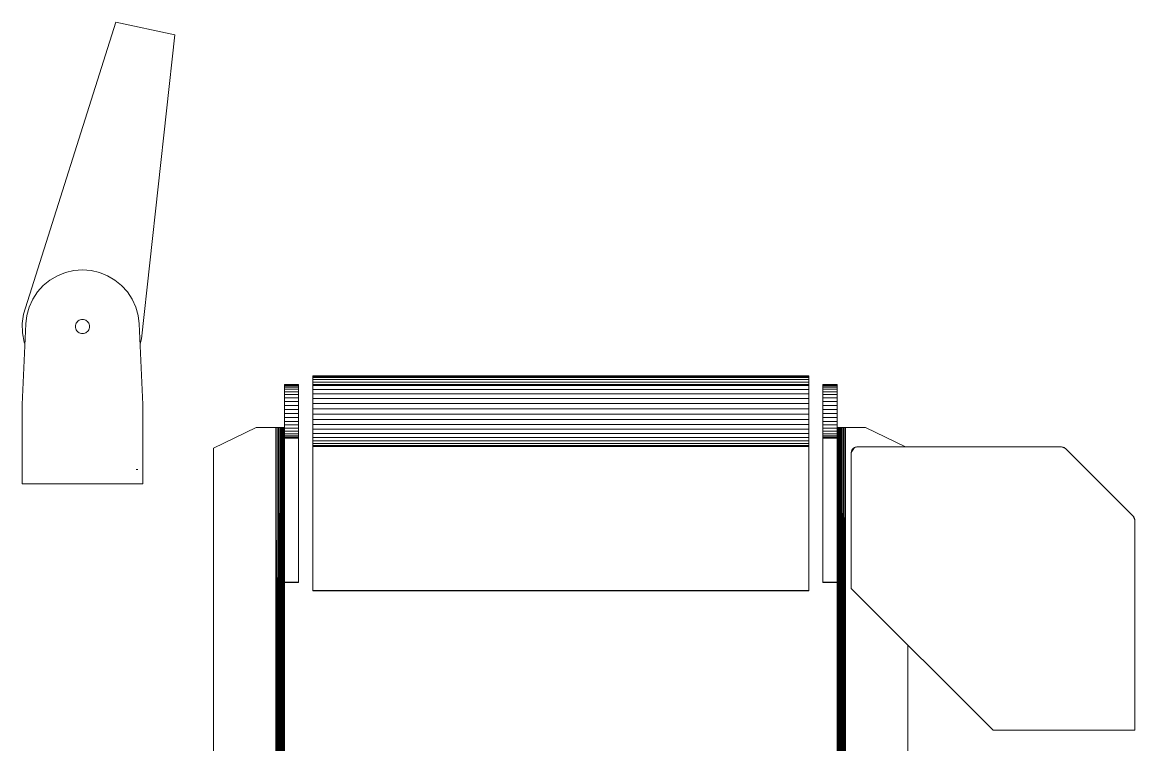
# Model space of a CAD drawing. Header units: centimetres. Extents: x -336 to 16318, y -437 to 1921.
# Drawn here: x 5453.3 to 5531.8, y 158.6 to 209.6 of the extents above; entities that cross this region are included whole.
import ezdxf

# ---------------------------------------------------------------- set-up
doc = ezdxf.new("R2010")
doc.units = ezdxf.units.CM
doc.layers.add('M-EQPM', color=7, linetype='Continuous', lineweight=9)

# ---------------------------------------------------------------- blocks, each defined once
blk = doc.blocks.new('EQ-05-028 - EQ-05-028_dwg_Agrupar_499-1577048-Section 6')
at = {"layer": 'M-EQPM', "color": 136, "true_color": 0x007f7f}
for p, q in [((5469.763, 181.035), (5466.763, 179.571)), ((5469.763, 181.035), (5466.763, 179.571)), ((5469.763, 181.035), (5471.163, 181.035)), ((5471.257, 181.035), (5471.163, 181.035)), ((5471.257, 181.035), (5471.163, 117.601)), ((5471.163, 181.035), (5471.163, 117.601)), ((5471.257, 181.035), (5471.222, 117.604)), ((5471.349, 181.035), (5471.257, 181.035)), ((5471.257, 181.035), (5471.279, 117.613)), ((5471.349, 181.035), (5471.279, 117.613)), ((5471.349, 181.035), (5471.331, 117.627)), ((5471.436, 181.035), (5471.349, 181.035)), ((5471.349, 181.035), (5471.375, 117.644)), ((5471.349, 181.035), (5471.412, 117.666)), ((5471.349, 181.035), (5471.44, 117.691)), ((5471.349, 181.035), (5471.457, 117.719)), ((5471.349, 181.035), (5471.459, 119.895)), ((5471.516, 181.035), (5471.436, 181.035)), ((5471.463, 119.895), (5471.436, 181.035)), ((5471.46, 181.035), (5471.449, 181.035)), ((5471.463, 181.035), (5471.46, 181.035)), ((5471.463, 181.035), (5471.463, 119.895)), ((5471.463, 119.895), (5471.516, 181.035)), ((5471.587, 181.035), (5471.516, 181.035)), ((5471.565, 119.895), (5471.516, 181.035)), ((5471.565, 119.895), (5471.649, 181.035)), ((5471.565, 119.895), (5471.587, 181.035)), ((5471.649, 181.035), (5471.587, 181.035)), ((5471.649, 181.035), (5471.698, 181.035)), ((5471.649, 119.895), (5471.649, 181.035)), ((5471.649, 119.895), (5471.698, 181.035)), ((5471.734, 181.035), (5471.698, 181.035)), ((5471.75, 119.895), (5471.698, 181.035)), ((5471.711, 119.895), (5471.698, 181.035)), ((5471.756, 181.035), (5471.734, 181.035)), ((5471.75, 119.895), (5471.734, 181.035)), ((5471.761, 150.391), (5471.734, 181.035)), ((5471.763, 150.391), (5471.756, 181.035)), ((5471.763, 150.391), (5471.756, 181.035)), ((5510.764, 150.391), (5510.771, 181.035)), ((5510.771, 181.035), (5510.764, 150.391)), ((5510.771, 181.035), (5510.793, 181.035)), ((5510.771, 181.035), (5510.776, 119.895)), ((5510.793, 181.035), (5510.776, 119.895)), ((5510.793, 181.035), (5510.829, 181.035)), ((5510.793, 181.035), (5510.815, 119.895)), ((5510.829, 181.035), (5510.815, 119.895)), ((5510.878, 181.035), (5510.815, 119.895)), ((5510.829, 181.035), (5510.878, 181.035)), ((5510.878, 181.035), (5510.939, 181.035)), ((5510.878, 181.035), (5510.878, 119.895)), ((5510.939, 181.035), (5510.878, 119.895)), ((5510.939, 181.035), (5511.011, 181.035)), ((5510.939, 181.035), (5510.962, 119.895)), ((5511.011, 181.035), (5510.962, 119.895)), ((5511.011, 181.035), (5511.091, 181.035)), ((5511.011, 181.035), (5511.063, 119.895)), ((5511.063, 181.035), (5511.067, 181.035)), ((5511.063, 181.035), (5511.063, 119.895)), ((5511.091, 181.035), (5511.063, 119.895)), ((5511.067, 181.035), (5511.078, 181.035)), ((5511.091, 181.035), (5511.069, 117.719)), ((5511.091, 181.035), (5511.086, 117.691)), ((5511.091, 181.035), (5511.178, 181.035)), ((5511.091, 181.035), (5511.115, 117.666)), ((5511.091, 181.035), (5511.151, 117.644)), ((5511.091, 181.035), (5511.195, 117.627)), ((5511.178, 181.035), (5511.269, 181.035)), ((5511.178, 181.035), (5511.195, 117.627)), ((5511.269, 181.035), (5511.195, 117.627)), ((5511.363, 181.035), (5511.247, 117.613)), ((5511.269, 181.035), (5511.247, 117.613)), ((5511.363, 181.035), (5511.269, 181.035)), ((5512.763, 181.035), (5511.363, 181.035)), ((5511.363, 181.035), (5511.363, 117.601)), ((5515.59, 179.655), (5512.763, 181.035)), ((5512.763, 181.035), (5515.59, 179.655)), ((5466.763, 179.571), (5466.763, 117.601)), ((5466.763, 117.601), (5466.763, 179.571)), ((5471.763, 148.098), (5471.763, 170.708)), ((5471.763, 170.404), (5471.763, 150.391)), ((5471.763, 170.404), (5471.763, 150.391)), ((5510.763, 148.098), (5510.763, 170.708)), ((5510.763, 150.391), (5510.763, 170.404)), ((5510.763, 150.391), (5510.763, 170.404)), ((5515.763, 165.655), (5515.763, 117.601)), ((5515.763, 117.601), (5515.763, 165.655)), ((5515.763, 165.655), (5515.763, 117.601))]:
    blk.add_line(p, q, dxfattribs=at)
at = {"layer": 'M-EQPM', "color": 136, "true_color": 0x007f7f, "flags": 128}
for points in [[(5466.763, 117.601), (5466.763, 179.571), (5469.763, 181.035), (5471.163, 181.035), (5471.257, 181.035), (5471.279, 117.613), (5471.331, 117.627), (5471.349, 181.035), (5471.279, 117.613), (5471.349, 181.035), (5471.436, 181.035), (5471.516, 181.035), (5471.565, 119.895), (5471.587, 181.035), (5471.565, 119.895), (5471.649, 181.035), (5471.565, 119.895)], [(5469.763, 181.035), (5471.163, 181.035), (5471.257, 181.035), (5471.349, 181.035), (5471.436, 181.035), (5471.516, 181.035), (5471.587, 181.035), (5471.649, 181.035), (5471.698, 181.035), (5471.734, 181.035), (5471.756, 181.035)], [(5471.457, 117.719), (5471.349, 181.035), (5471.457, 117.719), (5471.44, 117.691), (5471.349, 181.035), (5471.44, 117.691), (5471.412, 117.666), (5471.349, 181.035), (5471.412, 117.666), (5471.375, 117.644), (5471.349, 181.035), (5471.375, 117.644), (5471.331, 117.627), (5471.349, 181.035), (5471.257, 181.035), (5471.279, 117.613), (5471.222, 117.604), (5471.257, 181.035), (5471.222, 117.604), (5471.163, 117.601), (5471.257, 181.035), (5471.163, 117.601), (5471.163, 181.035), (5471.163, 117.601)], [(5471.649, 119.895), (5471.649, 181.035), (5471.587, 181.035), (5471.516, 181.035), (5471.565, 119.895)], [(5471.649, 119.895), (5471.649, 181.035), (5471.698, 181.035), (5471.649, 119.895), (5471.698, 181.035), (5471.711, 119.895)], [(5471.763, 150.391), (5471.756, 181.035), (5471.734, 181.035), (5471.698, 181.035), (5471.711, 119.895)], [(5471.75, 119.895), (5471.698, 181.035), (5471.75, 119.895), (5471.734, 181.035), (5471.761, 150.391)], [(5471.763, 147.952), (5471.75, 119.895), (5471.734, 181.035), (5471.761, 150.391)], [(5510.764, 150.391), (5510.771, 181.035), (5510.776, 119.895), (5510.763, 147.952), (5510.763, 119.895)], [(5512.763, 181.035), (5511.363, 181.035), (5511.269, 181.035), (5511.178, 181.035), (5511.091, 181.035), (5511.011, 181.035), (5510.939, 181.035), (5510.878, 181.035), (5510.829, 181.035), (5510.793, 181.035), (5510.771, 181.035)], [(5510.815, 119.895), (5510.878, 181.035), (5510.815, 119.895), (5510.829, 181.035), (5510.815, 119.895), (5510.793, 181.035), (5510.776, 119.895)], [(5510.815, 119.895), (5510.793, 181.035), (5510.829, 181.035), (5510.878, 181.035), (5510.878, 119.895)], [(5510.962, 119.895), (5510.939, 181.035), (5510.878, 119.895), (5510.939, 181.035), (5510.878, 181.035), (5510.878, 119.895)], [(5510.962, 119.895), (5511.011, 181.035), (5510.962, 119.895), (5510.939, 181.035), (5511.011, 181.035)], [(5511.011, 181.035), (5511.063, 119.895), (5511.091, 181.035), (5511.011, 181.035), (5511.063, 119.895)], [(5511.063, 119.895), (5511.091, 181.035), (5511.069, 117.719), (5511.086, 117.691), (5511.091, 181.035), (5511.086, 117.691), (5511.115, 117.666), (5511.091, 181.035), (5511.115, 117.666), (5511.151, 117.644), (5511.091, 181.035), (5511.151, 117.644), (5511.195, 117.627), (5511.091, 181.035), (5511.195, 117.627), (5511.178, 181.035), (5511.195, 117.627), (5511.269, 181.035), (5511.195, 117.627), (5511.247, 117.613), (5511.269, 181.035), (5511.363, 181.035)], [(5511.363, 181.035), (5511.247, 117.613), (5511.363, 181.035), (5511.363, 117.601), (5511.247, 117.613), (5511.269, 181.035), (5511.178, 181.035), (5511.091, 181.035), (5511.069, 117.719)], [(5515.59, 179.655), (5512.763, 181.035), (5511.363, 181.035), (5511.363, 117.601)]]:
    blk.add_lwpolyline(points, dxfattribs=at)
for points in [[(5471.459, 119.895), (5471.349, 181.035)], [(5471.463, 119.895), (5471.516, 181.035), (5471.463, 119.895), (5471.436, 181.035)], [(5510.771, 181.035), (5510.793, 181.035), (5510.776, 119.895)]]:
    blk.add_lwpolyline(points, close=True, dxfattribs=at)
blk = doc.blocks.new('EQ-05-028 - EQ-05-028_dwg_Agrupar_717-1577049-Section 6')
at = {"layer": 'M-EQPM', "color": 136, "true_color": 0x007f7f}
for p, q in [((5509.763, 184.044), (5509.763, 184.065)), ((5509.763, 184.065), (5510.763, 184.065)), ((5509.763, 184.065), (5510.763, 184.065)), ((5509.763, 183.98), (5509.763, 184.044)), ((5509.763, 184.044), (5510.763, 184.044)), ((5509.763, 183.876), (5509.763, 183.98)), ((5509.763, 183.98), (5510.763, 183.98)), ((5509.763, 183.734), (5509.763, 183.876)), ((5509.763, 183.876), (5510.763, 183.876)), ((5509.763, 183.556), (5509.763, 183.734)), ((5509.763, 183.734), (5510.763, 183.734)), ((5509.763, 183.556), (5509.763, 183.734)), ((5509.763, 183.734), (5510.763, 183.734)), ((5510.763, 184.065), (5510.763, 184.044)), ((5510.763, 183.98), (5510.763, 184.044)), ((5510.763, 183.876), (5510.763, 183.98)), ((5510.763, 183.734), (5510.763, 183.876)), ((5510.763, 183.556), (5510.763, 183.734)), ((5510.763, 183.556), (5510.763, 183.734)), ((5509.763, 183.347), (5509.763, 183.556)), ((5509.763, 183.556), (5510.763, 183.556)), ((5509.763, 183.347), (5509.763, 183.556)), ((5509.763, 183.556), (5509.763, 183.347)), ((5509.763, 183.112), (5509.763, 183.347)), ((5509.763, 183.347), (5510.763, 183.347)), ((5509.763, 183.347), (5510.763, 183.347)), ((5509.763, 182.855), (5509.763, 183.112)), ((5509.763, 183.112), (5510.763, 183.112)), ((5510.763, 183.347), (5510.763, 183.556)), ((5510.763, 183.347), (5510.763, 183.556)), ((5510.763, 183.347), (5510.763, 183.556)), ((5510.763, 183.112), (5510.763, 183.347)), ((5510.763, 182.855), (5510.763, 183.112)), ((5509.763, 182.583), (5509.763, 182.855)), ((5509.763, 182.855), (5510.763, 182.855)), ((5509.763, 182.583), (5509.763, 182.855)), ((5509.763, 182.302), (5509.763, 182.583)), ((5509.763, 182.583), (5510.763, 182.583)), ((5509.763, 182.302), (5509.763, 182.583)), ((5509.763, 182.583), (5510.763, 182.583)), ((5509.763, 182.017), (5509.763, 182.302)), ((5509.763, 182.302), (5510.763, 182.302)), ((5509.763, 182.017), (5509.763, 182.302)), ((5510.763, 182.583), (5510.763, 182.855)), ((5510.763, 182.583), (5510.763, 182.855)), ((5510.763, 182.302), (5510.763, 182.583)), ((5510.763, 182.302), (5510.763, 182.583)), ((5510.763, 182.017), (5510.763, 182.302)), ((5510.763, 182.017), (5510.763, 182.302)), ((5509.763, 181.735), (5509.763, 182.017)), ((5509.763, 182.017), (5510.763, 182.017)), ((5509.763, 181.735), (5509.763, 182.017)), ((5509.763, 182.017), (5510.763, 182.017)), ((5509.763, 181.735), (5509.763, 182.017)), ((5509.763, 181.463), (5509.763, 181.735)), ((5509.763, 181.735), (5510.763, 181.735)), ((5509.763, 181.463), (5509.763, 181.735)), ((5510.763, 181.735), (5509.763, 181.735)), ((5509.763, 181.207), (5509.763, 181.463)), ((5509.763, 181.463), (5510.763, 181.463)), ((5510.763, 181.463), (5509.763, 181.463)), ((5510.763, 181.735), (5510.763, 182.017)), ((5510.763, 182.017), (5510.763, 181.735)), ((5510.763, 181.735), (5510.763, 182.017)), ((5510.763, 181.463), (5510.763, 181.735)), ((5510.763, 181.463), (5510.763, 181.735)), ((5510.763, 181.207), (5510.763, 181.463)), ((5509.763, 180.971), (5509.763, 181.207)), ((5509.763, 181.207), (5510.763, 181.207)), ((5509.763, 181.207), (5509.763, 180.971)), ((5509.763, 180.763), (5509.763, 180.971)), ((5509.763, 180.971), (5510.763, 180.971)), ((5509.763, 180.763), (5509.763, 180.971)), ((5509.763, 180.585), (5509.763, 180.763)), ((5509.763, 180.763), (5510.763, 180.763)), ((5509.763, 180.585), (5509.763, 180.763)), ((5509.763, 180.763), (5510.763, 180.763)), ((5509.763, 180.443), (5509.763, 180.585)), ((5509.763, 180.585), (5510.763, 180.585)), ((5509.763, 180.443), (5509.763, 180.585)), ((5509.763, 180.443), (5509.763, 180.585)), ((5510.763, 180.971), (5510.763, 181.207)), ((5510.763, 180.763), (5510.763, 180.971)), ((5510.763, 180.763), (5510.763, 180.971)), ((5510.763, 180.763), (5510.763, 180.971)), ((5510.763, 180.585), (5510.763, 180.763)), ((5510.763, 180.585), (5510.763, 180.763)), ((5510.763, 180.443), (5510.763, 180.585)), ((5510.763, 180.585), (5510.763, 180.443)), ((5510.763, 180.443), (5510.763, 180.585)), ((5509.763, 180.443), (5509.763, 180.339)), ((5509.763, 180.443), (5510.763, 180.443)), ((5510.763, 180.443), (5509.763, 180.443)), ((5509.763, 180.276), (5509.763, 180.339)), ((5509.763, 180.339), (5510.763, 180.339)), ((5509.763, 170.116), (5509.763, 180.276)), ((5509.763, 180.276), (5510.763, 180.276)), ((5510.763, 180.443), (5510.763, 180.339)), ((5510.763, 180.276), (5510.763, 180.339)), ((5510.763, 170.245), (5510.763, 180.276)), ((5510.763, 180.276), (5510.763, 170.405)), ((5510.763, 170.405), (5510.763, 180.276)), ((5509.763, 170.131), (5509.763, 170.096)), ((5509.763, 170.116), (5509.763, 170.096)), ((5509.763, 170.116), (5510.763, 170.116)), ((5509.763, 170.096), (5510.763, 170.096)), ((5510.763, 170.096), (5510.763, 170.116))]:
    blk.add_line(p, q, dxfattribs=at)
at = {"layer": 'M-EQPM', "color": 136, "true_color": 0x007f7f, "flags": 128}
for points in [[(5509.763, 183.734), (5509.763, 183.876), (5509.763, 183.98), (5509.763, 184.044), (5509.763, 184.065)], [(5510.763, 183.734), (5510.763, 183.876), (5510.763, 183.98), (5510.763, 184.044), (5510.763, 184.065), (5509.763, 184.065), (5509.763, 184.044), (5510.763, 184.044), (5510.763, 184.065)], [(5509.763, 183.876), (5509.763, 183.98), (5510.763, 183.98), (5510.763, 183.876), (5509.763, 183.876), (5509.763, 183.734)], [(5510.763, 183.734), (5510.763, 183.876), (5509.763, 183.876)], [(5509.763, 183.734), (5510.763, 183.734), (5510.763, 183.556), (5509.763, 183.556)], [(5510.763, 183.556), (5509.763, 183.556), (5509.763, 183.734)], [(5509.763, 182.855), (5509.763, 183.112), (5509.763, 183.347)], [(5509.763, 182.855), (5509.763, 183.112), (5510.763, 183.112), (5510.763, 182.855)], [(5510.763, 182.855), (5510.763, 183.112), (5510.763, 183.347)], [(5510.763, 182.855), (5509.763, 182.855), (5509.763, 182.583), (5510.763, 182.583), (5510.763, 182.855), (5509.763, 182.855)], [(5510.763, 182.583), (5510.763, 182.302), (5509.763, 182.302)], [(5510.763, 182.302), (5509.763, 182.302), (5509.763, 182.583)], [(5509.763, 182.302), (5509.763, 182.017), (5510.763, 182.017), (5510.763, 182.302)], [(5509.763, 180.971), (5509.763, 181.207), (5509.763, 181.463)], [(5509.763, 181.463), (5509.763, 181.207), (5510.763, 181.207), (5510.763, 181.463)], [(5510.763, 180.971), (5510.763, 181.207), (5510.763, 181.463)], [(5510.763, 180.971), (5510.763, 181.207), (5509.763, 181.207)], [(5509.763, 180.971), (5510.763, 180.971), (5509.763, 180.971), (5509.763, 180.763)], [(5509.763, 180.585), (5509.763, 180.763), (5510.763, 180.763), (5510.763, 180.585), (5509.763, 180.585), (5510.763, 180.585)], [(5509.763, 180.276), (5509.763, 180.339), (5510.763, 180.339), (5510.763, 180.276), (5509.763, 180.276), (5510.763, 180.276)], [(5509.763, 170.096), (5509.763, 170.116), (5509.763, 180.276)], [(5510.763, 170.116), (5509.763, 170.116), (5509.763, 180.276)], [(5510.763, 170.116), (5509.763, 170.116), (5509.763, 170.096)]]:
    blk.add_lwpolyline(points, dxfattribs=at)
for points in [[(5509.763, 184.044), (5510.763, 184.044), (5510.763, 183.98), (5509.763, 183.98)], [(5509.763, 183.347), (5510.763, 183.347), (5510.763, 183.112), (5509.763, 183.112)], [(5509.763, 181.463), (5509.763, 181.735), (5510.763, 181.735), (5510.763, 181.463)], [(5509.763, 180.443), (5510.763, 180.443), (5510.763, 180.339), (5509.763, 180.339)], [(5509.763, 170.096), (5510.763, 170.096)]]:
    blk.add_lwpolyline(points, close=True, dxfattribs=at)
blk = doc.blocks.new('EQ-05-028 - EQ-05-028_dwg_Agrupar_740-1577051-Section 6')
at = {"layer": 'M-EQPM', "color": 136, "true_color": 0x007f7f}
for p, q in [((5453.355, 189.033), (5459.873, 209.63)), ((5459.873, 209.63), (5453.355, 189.033)), ((5464.032, 208.753), (5459.873, 209.63)), ((5459.873, 209.63), (5464.032, 208.753)), ((5461.672, 187.277), (5464.032, 208.753)), ((5453.269, 188.371), (5453.355, 189.033)), ((5453.269, 188.371), (5453.355, 189.033)), ((5453.287, 187.705), (5453.269, 188.371)), ((5453.269, 188.371), (5453.287, 187.705)), ((5453.41, 187.049), (5453.287, 187.705)), ((5453.41, 187.049), (5453.287, 187.705)), ((5453.454, 186.924), (5453.41, 187.049)), ((5453.41, 187.049), (5453.454, 186.924)), ((5461.572, 186.938), (5461.672, 187.277)), ((5461.572, 186.938), (5461.672, 187.277))]:
    blk.add_line(p, q, dxfattribs=at)
at = {"layer": 'M-EQPM', "color": 136, "true_color": 0x007f7f, "flags": 128}
for points in [[(5453.454, 186.924), (5453.41, 187.049), (5453.287, 187.705), (5453.269, 188.371), (5453.355, 189.033), (5459.873, 209.63), (5464.032, 208.753), (5461.672, 187.277)], [(5464.032, 208.753), (5461.672, 187.277), (5461.572, 186.938)]]:
    blk.add_lwpolyline(points, dxfattribs=at)
blk = doc.blocks.new('EQ-05-028 - EQ-05-028_dwg_Agrupar_719-1577055-Section 6')
at = {"layer": 'M-EQPM', "color": 136, "true_color": 0x007f7f}
for p, q in [((5511.763, 179.255), (5511.982, 179.611)), ((5511.768, 179.318), (5511.763, 179.255)), ((5511.768, 179.318), (5511.763, 179.255)), ((5511.763, 179.255), (5511.763, 169.655)), ((5511.763, 179.255), (5511.763, 169.655)), ((5511.783, 179.379), (5511.768, 179.318)), ((5511.783, 179.379), (5511.807, 179.437)), ((5511.807, 179.437), (5511.84, 179.49)), ((5511.84, 179.49), (5511.807, 179.437)), ((5511.88, 179.538), (5511.84, 179.49)), ((5511.84, 179.49), (5511.88, 179.538)), ((5511.88, 179.538), (5511.928, 179.579)), ((5511.928, 179.579), (5511.88, 179.538)), ((5511.928, 179.579), (5511.982, 179.611)), ((5511.982, 179.611), (5512.04, 179.635)), ((5512.04, 179.635), (5512.101, 179.65)), ((5512.04, 179.635), (5512.101, 179.65)), ((5512.163, 179.655), (5512.101, 179.65)), ((5526.598, 179.655), (5512.163, 179.655)), ((5526.598, 179.655), (5512.163, 179.655)), ((5526.88, 179.538), (5526.598, 179.655)), ((5526.66, 179.65), (5526.598, 179.655)), ((5526.598, 179.655), (5526.66, 179.65)), ((5526.66, 179.65), (5526.721, 179.635)), ((5526.721, 179.635), (5526.779, 179.611)), ((5526.779, 179.611), (5526.833, 179.579)), ((5526.833, 179.579), (5526.779, 179.611)), ((5526.88, 179.538), (5526.833, 179.579)), ((5531.646, 174.772), (5526.88, 179.538)), ((5531.763, 174.489), (5531.646, 174.772)), ((5531.646, 174.772), (5531.687, 174.724)), ((5531.687, 174.724), (5531.646, 174.772)), ((5531.72, 174.671), (5531.687, 174.724)), ((5531.72, 174.671), (5531.687, 174.724)), ((5531.744, 174.613), (5531.72, 174.671)), ((5531.72, 174.671), (5531.744, 174.613)), ((5531.744, 174.613), (5531.758, 174.552)), ((5531.744, 174.613), (5531.758, 174.552)), ((5531.758, 174.552), (5531.763, 174.489)), ((5531.763, 159.655), (5531.763, 174.489)), ((5521.763, 159.655), (5511.763, 169.655)), ((5511.763, 169.655), (5521.763, 159.655)), ((5531.763, 159.655), (5521.763, 159.655)), ((5521.763, 159.655), (5531.763, 159.655))]:
    blk.add_line(p, q, dxfattribs=at)
at = {"layer": 'M-EQPM', "color": 136, "true_color": 0x007f7f, "flags": 128}
for points in [[(5531.763, 174.489), (5531.763, 159.655), (5521.763, 159.655), (5511.763, 169.655), (5511.763, 179.255)], [(5511.768, 179.318), (5511.783, 179.379), (5511.807, 179.437)], [(5512.04, 179.635), (5511.982, 179.611), (5511.928, 179.579)], [(5512.163, 179.655), (5512.101, 179.65), (5512.04, 179.635), (5511.982, 179.611)], [(5526.598, 179.655), (5512.163, 179.655), (5512.101, 179.65)], [(5526.66, 179.65), (5526.721, 179.635), (5526.779, 179.611)], [(5526.88, 179.538), (5531.646, 174.772), (5526.88, 179.538), (5526.833, 179.579)], [(5531.758, 174.552), (5531.763, 174.489), (5531.763, 159.655)]]:
    blk.add_lwpolyline(points, dxfattribs=at)
blk = doc.blocks.new('EQ-05-028 - EQ-05-028_dwg_Agrupar_716-1577061-Section 6')
at = {"layer": 'M-EQPM', "color": 136, "true_color": 0x007f7f}
for p, q in [((5473.763, 184.637), (5473.763, 184.665)), ((5473.763, 184.665), (5508.763, 184.665)), ((5473.763, 184.554), (5473.763, 184.637)), ((5473.763, 184.637), (5508.763, 184.637)), ((5473.763, 184.417), (5473.763, 184.554)), ((5473.763, 184.554), (5508.763, 184.554)), ((5473.763, 184.417), (5473.763, 184.554)), ((5508.763, 184.554), (5473.763, 184.554)), ((5473.763, 184.554), (5473.763, 184.417)), ((5508.763, 184.665), (5508.763, 184.637)), ((5508.763, 184.554), (5508.763, 184.637)), ((5508.763, 184.417), (5508.763, 184.554)), ((5508.763, 184.417), (5508.763, 184.554)), ((5508.763, 184.417), (5508.763, 184.554)), ((5473.763, 184.23), (5473.763, 184.417)), ((5473.763, 184.417), (5508.763, 184.417)), ((5473.763, 183.996), (5473.763, 184.23)), ((5473.763, 184.23), (5508.763, 184.23)), ((5508.763, 184.065), (5473.763, 184.065)), ((5473.763, 184.065), (5473.763, 184.044)), ((5473.763, 183.721), (5473.763, 183.996)), ((5473.763, 183.996), (5508.763, 183.996)), ((5473.763, 183.721), (5473.763, 183.996)), ((5473.763, 183.996), (5473.763, 183.721)), ((5473.763, 183.412), (5473.763, 183.721)), ((5473.763, 183.721), (5508.763, 183.721)), ((5473.763, 183.412), (5473.763, 183.721)), ((5473.763, 183.721), (5508.763, 183.721)), ((5508.763, 184.417), (5508.763, 184.23)), ((5508.763, 183.996), (5508.763, 184.23)), ((5508.763, 184.065), (5508.763, 184.044)), ((5508.763, 183.721), (5508.763, 183.996)), ((5508.763, 183.721), (5508.763, 183.996)), ((5508.763, 183.721), (5508.763, 183.996)), ((5508.763, 183.412), (5508.763, 183.721)), ((5508.763, 183.412), (5508.763, 183.721)), ((5473.763, 183.074), (5473.763, 183.412)), ((5473.763, 183.412), (5508.763, 183.412)), ((5473.763, 183.074), (5473.763, 183.412)), ((5508.763, 183.412), (5473.763, 183.412)), ((5473.763, 183.412), (5473.763, 183.074)), ((5473.763, 182.717), (5473.763, 183.074)), ((5473.763, 183.074), (5508.763, 183.074)), ((5473.763, 182.717), (5473.763, 183.074)), ((5473.763, 183.074), (5473.763, 182.717)), ((5508.763, 183.074), (5508.763, 183.412)), ((5508.763, 183.074), (5508.763, 183.412)), ((5508.763, 183.074), (5508.763, 183.412)), ((5508.763, 182.717), (5508.763, 183.074)), ((5508.763, 182.717), (5508.763, 183.074)), ((5508.763, 182.717), (5508.763, 183.074)), ((5473.763, 182.346), (5473.763, 182.717)), ((5473.763, 182.717), (5508.763, 182.717)), ((5473.763, 182.346), (5473.763, 182.717)), ((5473.763, 182.717), (5508.763, 182.717)), ((5473.763, 181.972), (5473.763, 182.346)), ((5473.763, 182.346), (5508.763, 182.346)), ((5473.763, 181.972), (5473.763, 182.346)), ((5508.763, 182.346), (5508.763, 182.717)), ((5508.763, 182.346), (5508.763, 182.717)), ((5508.763, 181.972), (5508.763, 182.346)), ((5508.763, 181.972), (5508.763, 182.346)), ((5473.763, 181.601), (5473.763, 181.972)), ((5473.763, 181.972), (5508.763, 181.972)), ((5473.763, 181.972), (5508.763, 181.972)), ((5473.763, 181.244), (5473.763, 181.601)), ((5473.763, 181.601), (5508.763, 181.601)), ((5508.763, 181.601), (5508.763, 181.972)), ((5508.763, 181.244), (5508.763, 181.601)), ((5473.763, 180.906), (5473.763, 181.244)), ((5473.763, 181.244), (5508.763, 181.244)), ((5473.763, 180.906), (5473.763, 181.244)), ((5473.763, 180.597), (5473.763, 180.906)), ((5473.763, 180.906), (5508.763, 180.906)), ((5473.763, 180.597), (5473.763, 180.906)), ((5473.763, 180.906), (5508.763, 180.906)), ((5473.763, 180.323), (5473.763, 180.597)), ((5473.763, 180.597), (5508.763, 180.597)), ((5473.763, 180.323), (5473.763, 180.597)), ((5508.763, 180.906), (5508.763, 181.244)), ((5508.763, 180.906), (5508.763, 181.244)), ((5508.763, 180.597), (5508.763, 180.906)), ((5508.763, 180.597), (5508.763, 180.906)), ((5508.763, 180.323), (5508.763, 180.597)), ((5508.763, 180.323), (5508.763, 180.597)), ((5473.763, 180.089), (5473.763, 180.323)), ((5473.763, 180.323), (5508.763, 180.323)), ((5473.763, 180.089), (5473.763, 180.323)), ((5473.763, 180.323), (5508.763, 180.323)), ((5473.763, 179.902), (5473.763, 180.089)), ((5473.763, 180.089), (5508.763, 180.089)), ((5473.763, 179.902), (5473.763, 180.089)), ((5508.763, 180.089), (5473.763, 180.089)), ((5473.763, 180.089), (5473.763, 179.902)), ((5473.763, 179.766), (5473.763, 179.902)), ((5473.763, 179.902), (5508.763, 179.902)), ((5473.763, 179.683), (5473.763, 179.766)), ((5473.763, 179.766), (5508.763, 179.766)), ((5508.763, 180.089), (5508.763, 180.323)), ((5508.763, 180.089), (5508.763, 180.323)), ((5508.763, 179.902), (5508.763, 180.089)), ((5508.763, 179.902), (5508.763, 180.089)), ((5508.763, 179.902), (5508.763, 180.089)), ((5508.763, 179.902), (5508.763, 179.766)), ((5508.763, 179.683), (5508.763, 179.766)), ((5473.763, 169.523), (5473.763, 179.683)), ((5473.763, 179.683), (5508.763, 179.683)), ((5508.763, 169.523), (5508.763, 179.683)), ((5473.763, 169.543), (5473.763, 169.496)), ((5473.763, 169.523), (5473.763, 169.496)), ((5473.763, 169.523), (5508.763, 169.523)), ((5473.763, 169.496), (5508.763, 169.496)), ((5508.763, 169.496), (5508.763, 169.543)), ((5508.763, 169.496), (5508.763, 169.523))]:
    blk.add_line(p, q, dxfattribs=at)
at = {"layer": 'M-EQPM', "color": 136, "true_color": 0x007f7f, "flags": 128}
for points in [[(5473.763, 184.554), (5473.763, 184.637), (5473.763, 184.665)], [(5508.763, 184.665), (5473.763, 184.665), (5473.763, 184.637), (5508.763, 184.637), (5508.763, 184.665), (5473.763, 184.665)], [(5508.763, 184.554), (5508.763, 184.637), (5508.763, 184.665)], [(5473.763, 183.996), (5473.763, 184.23), (5473.763, 184.417)], [(5473.763, 184.417), (5508.763, 184.417), (5473.763, 184.417), (5473.763, 184.23), (5508.763, 184.23), (5508.763, 184.417)], [(5473.763, 184.23), (5473.763, 183.996), (5508.763, 183.996), (5473.763, 183.996)], [(5508.763, 183.996), (5508.763, 184.23), (5473.763, 184.23)], [(5508.763, 183.996), (5508.763, 184.23), (5508.763, 184.417)], [(5473.763, 182.717), (5508.763, 182.717), (5508.763, 182.346), (5473.763, 182.346)], [(5508.763, 182.346), (5473.763, 182.346), (5473.763, 182.717)], [(5473.763, 182.346), (5473.763, 181.972), (5508.763, 181.972), (5508.763, 182.346)], [(5473.763, 181.244), (5473.763, 181.601), (5473.763, 181.972)], [(5508.763, 181.972), (5508.763, 181.601), (5473.763, 181.601), (5473.763, 181.972)], [(5508.763, 181.244), (5508.763, 181.601), (5473.763, 181.601), (5473.763, 181.244)], [(5508.763, 181.244), (5508.763, 181.601), (5508.763, 181.972)], [(5473.763, 181.244), (5508.763, 181.244), (5473.763, 181.244), (5473.763, 180.906), (5508.763, 180.906), (5508.763, 181.244)], [(5508.763, 180.906), (5508.763, 180.597), (5473.763, 180.597)], [(5508.763, 180.597), (5473.763, 180.597), (5473.763, 180.906)], [(5473.763, 180.597), (5473.763, 180.323), (5508.763, 180.323), (5508.763, 180.597)], [(5508.763, 180.323), (5508.763, 180.089), (5473.763, 180.089), (5473.763, 180.323)], [(5473.763, 179.683), (5473.763, 179.766), (5473.763, 179.902)], [(5473.763, 179.902), (5473.763, 179.766), (5508.763, 179.766), (5508.763, 179.902)], [(5473.763, 179.766), (5508.763, 179.766), (5508.763, 179.683), (5473.763, 179.683)], [(5508.763, 179.683), (5473.763, 179.683), (5473.763, 179.766)], [(5508.763, 179.683), (5508.763, 179.766), (5508.763, 179.902)], [(5473.763, 169.496), (5473.763, 169.523), (5508.763, 169.523), (5508.763, 179.683)], [(5508.763, 169.496), (5508.763, 169.523), (5508.763, 179.683)], [(5508.763, 169.496), (5508.763, 169.523), (5473.763, 169.523), (5473.763, 169.496)]]:
    blk.add_lwpolyline(points, dxfattribs=at)
for points in [[(5473.763, 184.637), (5508.763, 184.637), (5508.763, 184.554), (5473.763, 184.554)], [(5473.763, 183.721), (5508.763, 183.721), (5508.763, 183.412), (5473.763, 183.412)], [(5473.763, 183.074), (5508.763, 183.074)], [(5473.763, 179.902), (5508.763, 179.902)], [(5473.763, 179.683), (5473.763, 169.523)], [(5473.763, 169.496), (5508.763, 169.496)]]:
    blk.add_lwpolyline(points, close=True, dxfattribs=at)
blk = doc.blocks.new('EQ-05-028 - EQ-05-028_dwg_Agrupar_739-1577063-Section 6')
at = {"layer": 'M-EQPM', "color": 136, "true_color": 0x007f7f}
for p, q in [((5455.745, 191.743), (5455.22, 191.433)), ((5456.311, 191.97), (5455.745, 191.743)), ((5456.311, 191.97), (5456.905, 192.109)), ((5456.311, 191.97), (5456.905, 192.109)), ((5457.513, 192.155), (5456.905, 192.109)), ((5457.513, 192.155), (5458.121, 192.109)), ((5457.513, 192.155), (5458.121, 192.109)), ((5458.121, 192.109), (5457.513, 192.155)), ((5458.715, 191.97), (5458.121, 192.109)), ((5458.121, 192.109), (5458.715, 191.97)), ((5459.281, 191.743), (5458.715, 191.97)), ((5459.281, 191.743), (5459.806, 191.433)), ((5459.806, 191.433), (5459.281, 191.743)), ((5454.749, 191.046), (5454.341, 190.592)), ((5454.749, 191.046), (5455.22, 191.433)), ((5454.749, 191.046), (5455.22, 191.433)), ((5460.278, 191.046), (5459.806, 191.433)), ((5460.685, 190.592), (5460.278, 191.046)), ((5460.685, 190.592), (5460.278, 191.046)), ((5454.008, 190.082), (5453.756, 189.526)), ((5454.341, 190.592), (5454.008, 190.082)), ((5454.341, 190.592), (5454.008, 190.082)), ((5461.019, 190.082), (5460.685, 190.592)), ((5461.271, 189.526), (5461.019, 190.082)), ((5461.019, 190.082), (5461.271, 189.526)), ((5453.756, 189.526), (5453.591, 188.939)), ((5461.436, 188.939), (5461.271, 189.526)), ((5461.271, 189.526), (5461.436, 188.939)), ((5453.517, 188.334), (5453.591, 188.939)), ((5453.591, 188.939), (5453.517, 188.334)), ((5457.068, 188.382), (5457.109, 188.449)), ((5457.109, 188.449), (5457.16, 188.509)), ((5457.16, 188.509), (5457.219, 188.56)), ((5457.16, 188.509), (5457.219, 188.56)), ((5457.219, 188.56), (5457.286, 188.601)), ((5457.286, 188.601), (5457.359, 188.631)), ((5457.359, 188.631), (5457.286, 188.601)), ((5457.359, 188.631), (5457.435, 188.649)), ((5457.435, 188.649), (5457.513, 188.655)), ((5457.513, 188.655), (5457.591, 188.649)), ((5457.513, 188.655), (5457.591, 188.649)), ((5457.591, 188.649), (5457.668, 188.631)), ((5457.668, 188.631), (5457.74, 188.601)), ((5457.74, 188.601), (5457.668, 188.631)), ((5457.74, 188.601), (5457.807, 188.56)), ((5457.807, 188.56), (5457.867, 188.509)), ((5457.867, 188.509), (5457.918, 188.449)), ((5457.867, 188.509), (5457.918, 188.449)), ((5457.918, 188.449), (5457.959, 188.382)), ((5461.436, 188.939), (5461.509, 188.334)), ((5461.436, 188.939), (5461.509, 188.334)), ((5453.517, 188.334), (5453.263, 182.655)), ((5453.517, 188.334), (5453.263, 182.655)), ((5457.019, 188.233), (5457.013, 188.155)), ((5457.019, 188.233), (5457.013, 188.155)), ((5457.013, 188.155), (5457.019, 188.233)), ((5457.013, 188.155), (5457.019, 188.077)), ((5457.019, 188.077), (5457.013, 188.155)), ((5457.019, 188.077), (5457.013, 188.155)), ((5457.019, 188.233), (5457.038, 188.31)), ((5457.019, 188.233), (5457.038, 188.31)), ((5457.038, 188.31), (5457.019, 188.233)), ((5457.038, 188), (5457.019, 188.077)), ((5457.038, 188), (5457.019, 188.077)), ((5457.038, 188), (5457.019, 188.077)), ((5457.038, 188.31), (5457.068, 188.382)), ((5457.068, 188.382), (5457.038, 188.31)), ((5457.068, 187.928), (5457.038, 188)), ((5457.068, 187.928), (5457.038, 188)), ((5457.038, 188), (5457.068, 187.928)), ((5457.109, 187.861), (5457.068, 187.928)), ((5457.16, 187.801), (5457.109, 187.861)), ((5457.219, 187.75), (5457.16, 187.801)), ((5457.16, 187.801), (5457.219, 187.75)), ((5457.286, 187.709), (5457.219, 187.75)), ((5457.359, 187.679), (5457.286, 187.709)), ((5457.286, 187.709), (5457.359, 187.679)), ((5457.435, 187.661), (5457.359, 187.679)), ((5457.513, 187.655), (5457.435, 187.661)), ((5457.591, 187.661), (5457.513, 187.655)), ((5457.513, 187.655), (5457.591, 187.661)), ((5457.668, 187.679), (5457.591, 187.661)), ((5457.74, 187.709), (5457.668, 187.679)), ((5457.74, 187.709), (5457.668, 187.679)), ((5457.807, 187.75), (5457.74, 187.709)), ((5457.867, 187.801), (5457.807, 187.75)), ((5457.918, 187.861), (5457.867, 187.801)), ((5457.867, 187.801), (5457.918, 187.861)), ((5457.959, 187.928), (5457.918, 187.861)), ((5457.959, 188.382), (5457.989, 188.31)), ((5457.989, 188.31), (5457.959, 188.382)), ((5457.989, 188), (5457.959, 187.928)), ((5457.989, 188), (5457.959, 187.928)), ((5457.989, 188.31), (5458.007, 188.233)), ((5458.007, 188.077), (5457.989, 188)), ((5457.989, 188), (5458.007, 188.077)), ((5458.007, 188.233), (5458.013, 188.155)), ((5458.013, 188.155), (5458.007, 188.233)), ((5458.013, 188.155), (5458.007, 188.233)), ((5458.007, 188.233), (5458.013, 188.155)), ((5458.013, 188.155), (5458.007, 188.233)), ((5458.013, 188.155), (5458.007, 188.077)), ((5458.007, 188.077), (5458.013, 188.155)), ((5461.509, 188.334), (5461.763, 182.655)), ((5461.763, 182.655), (5461.509, 188.334)), ((5453.263, 182.655), (5453.263, 177.055)), ((5453.263, 177.055), (5453.263, 182.655)), ((5461.763, 182.655), (5461.763, 177.055)), ((5461.308, 178.055), (5461.425, 178.055)), ((5461.425, 178.055), (5461.308, 178.055)), ((5461.308, 178.055), (5461.425, 178.055)), ((5453.263, 177.055), (5461.763, 177.055))]:
    blk.add_line(p, q, dxfattribs=at)
at = {"layer": 'M-EQPM', "color": 136, "true_color": 0x007f7f, "flags": 128}
for points in [[(5455.745, 191.743), (5455.22, 191.433), (5454.749, 191.046), (5454.341, 190.592)], [(5455.745, 191.743), (5456.311, 191.97), (5455.745, 191.743), (5455.22, 191.433)], [(5456.905, 192.109), (5457.513, 192.155), (5456.905, 192.109), (5456.311, 191.97)], [(5458.121, 192.109), (5458.715, 191.97), (5459.281, 191.743)], [(5458.715, 191.97), (5459.281, 191.743), (5459.806, 191.433), (5460.278, 191.046), (5459.806, 191.433)], [(5454.749, 191.046), (5454.341, 190.592), (5454.008, 190.082), (5453.756, 189.526)], [(5460.278, 191.046), (5460.685, 190.592), (5461.019, 190.082), (5460.685, 190.592)], [(5453.756, 189.526), (5453.591, 188.939), (5453.517, 188.334), (5453.263, 182.655), (5453.263, 177.055), (5461.763, 177.055), (5461.763, 182.655), (5461.509, 188.334), (5461.436, 188.939), (5461.271, 189.526), (5461.019, 190.082)], [(5454.008, 190.082), (5453.756, 189.526), (5453.591, 188.939)], [(5457.109, 188.449), (5457.068, 188.382), (5457.038, 188.31)], [(5457.109, 188.449), (5457.16, 188.509), (5457.109, 188.449), (5457.068, 188.382)], [(5457.219, 188.56), (5457.286, 188.601), (5457.219, 188.56), (5457.16, 188.509)], [(5457.435, 188.649), (5457.359, 188.631), (5457.286, 188.601)], [(5457.435, 188.649), (5457.513, 188.655), (5457.435, 188.649), (5457.359, 188.631)], [(5457.591, 188.649), (5457.668, 188.631), (5457.591, 188.649), (5457.513, 188.655)], [(5457.807, 188.56), (5457.74, 188.601), (5457.668, 188.631)], [(5457.807, 188.56), (5457.867, 188.509), (5457.807, 188.56), (5457.74, 188.601)], [(5457.918, 188.449), (5457.959, 188.382), (5457.918, 188.449), (5457.867, 188.509)], [(5457.019, 188.233), (5457.038, 188.31), (5457.019, 188.233), (5457.013, 188.155), (5457.019, 188.077)], [(5457.038, 188.31), (5457.019, 188.233), (5457.013, 188.155)], [(5457.019, 188.233), (5457.013, 188.155), (5457.019, 188.077), (5457.038, 188), (5457.068, 187.928)], [(5457.013, 188.155), (5457.019, 188.077), (5457.038, 188)], [(5457.019, 188.077), (5457.038, 188), (5457.068, 187.928)], [(5457.109, 187.861), (5457.068, 187.928), (5457.038, 188)], [(5457.068, 187.928), (5457.109, 187.861), (5457.16, 187.801), (5457.109, 187.861)], [(5457.16, 187.801), (5457.219, 187.75), (5457.286, 187.709), (5457.219, 187.75)], [(5457.435, 187.661), (5457.359, 187.679), (5457.286, 187.709)], [(5457.359, 187.679), (5457.435, 187.661), (5457.513, 187.655), (5457.435, 187.661)], [(5457.513, 187.655), (5457.591, 187.661), (5457.668, 187.679), (5457.591, 187.661)], [(5457.668, 187.679), (5457.74, 187.709), (5457.807, 187.75)], [(5457.74, 187.709), (5457.807, 187.75), (5457.867, 187.801), (5457.807, 187.75)], [(5457.867, 187.801), (5457.918, 187.861), (5457.959, 187.928), (5457.918, 187.861)], [(5458.007, 188.233), (5457.989, 188.31), (5457.959, 188.382)], [(5457.959, 187.928), (5457.989, 188), (5458.007, 188.077)], [(5458.007, 188.077), (5458.013, 188.155), (5458.007, 188.233), (5457.989, 188.31)], [(5461.763, 182.655), (5461.763, 177.055), (5453.263, 177.055)]]:
    blk.add_lwpolyline(points, dxfattribs=at)
blk = doc.blocks.new('EQ-05-028 - EQ-05-028_dwg_Agrupar_718-1577065-Section 6')
at = {"layer": 'M-EQPM', "color": 136, "true_color": 0x007f7f}
for p, q in [((5471.763, 184.044), (5471.763, 184.065)), ((5471.763, 184.065), (5472.763, 184.065)), ((5471.763, 184.065), (5472.763, 184.065)), ((5471.763, 183.98), (5471.763, 184.044)), ((5471.763, 184.044), (5472.763, 184.044)), ((5471.763, 183.876), (5471.763, 183.98)), ((5471.763, 183.98), (5472.763, 183.98)), ((5471.763, 183.734), (5471.763, 183.876)), ((5471.763, 183.876), (5472.763, 183.876)), ((5471.763, 183.556), (5471.763, 183.734)), ((5471.763, 183.734), (5472.763, 183.734)), ((5471.763, 183.556), (5471.763, 183.734)), ((5471.763, 183.734), (5472.763, 183.734)), ((5472.763, 184.065), (5472.763, 184.044)), ((5472.763, 183.98), (5472.763, 184.044)), ((5472.763, 183.876), (5472.763, 183.98)), ((5472.763, 183.734), (5472.763, 183.876)), ((5472.763, 183.556), (5472.763, 183.734)), ((5472.763, 183.556), (5472.763, 183.734)), ((5471.763, 183.347), (5471.763, 183.556)), ((5471.763, 183.556), (5472.763, 183.556)), ((5471.763, 183.347), (5471.763, 183.556)), ((5471.763, 183.556), (5471.763, 183.347)), ((5471.763, 183.112), (5471.763, 183.347)), ((5471.763, 183.347), (5472.763, 183.347)), ((5471.763, 183.347), (5472.763, 183.347)), ((5471.763, 182.855), (5471.763, 183.112)), ((5471.763, 183.112), (5472.763, 183.112)), ((5472.763, 183.347), (5472.763, 183.556)), ((5472.763, 183.347), (5472.763, 183.556)), ((5472.763, 183.347), (5472.763, 183.556)), ((5472.763, 183.112), (5472.763, 183.347)), ((5472.763, 182.855), (5472.763, 183.112)), ((5471.763, 182.583), (5471.763, 182.855)), ((5471.763, 182.855), (5472.763, 182.855)), ((5471.763, 182.583), (5471.763, 182.855)), ((5471.763, 182.302), (5471.763, 182.583)), ((5471.763, 182.583), (5472.763, 182.583)), ((5471.763, 182.302), (5471.763, 182.583)), ((5471.763, 182.583), (5472.763, 182.583)), ((5471.763, 182.017), (5471.763, 182.302)), ((5471.763, 182.302), (5472.763, 182.302)), ((5471.763, 182.017), (5471.763, 182.302)), ((5472.763, 182.583), (5472.763, 182.855)), ((5472.763, 182.583), (5472.763, 182.855)), ((5472.763, 182.302), (5472.763, 182.583)), ((5472.763, 182.302), (5472.763, 182.583)), ((5472.763, 182.017), (5472.763, 182.302)), ((5472.763, 182.017), (5472.763, 182.302)), ((5471.763, 181.735), (5471.763, 182.017)), ((5471.763, 182.017), (5472.763, 182.017)), ((5471.763, 181.735), (5471.763, 182.017)), ((5471.763, 182.017), (5472.763, 182.017)), ((5471.763, 181.735), (5471.763, 182.017)), ((5471.763, 181.463), (5471.763, 181.735)), ((5471.763, 181.735), (5472.763, 181.735)), ((5471.763, 181.463), (5471.763, 181.735)), ((5472.763, 181.735), (5471.763, 181.735)), ((5471.763, 181.207), (5471.763, 181.463)), ((5471.763, 181.463), (5472.763, 181.463)), ((5472.763, 181.463), (5471.763, 181.463)), ((5472.763, 181.735), (5472.763, 182.017)), ((5472.763, 182.017), (5472.763, 181.735)), ((5472.763, 181.735), (5472.763, 182.017)), ((5472.763, 181.463), (5472.763, 181.735)), ((5472.763, 181.463), (5472.763, 181.735)), ((5472.763, 181.207), (5472.763, 181.463)), ((5471.763, 180.971), (5471.763, 181.207)), ((5471.763, 181.207), (5472.763, 181.207)), ((5471.763, 181.207), (5471.763, 180.971)), ((5471.763, 180.763), (5471.763, 180.971)), ((5471.763, 180.971), (5472.763, 180.971)), ((5471.763, 180.763), (5471.763, 180.971)), ((5471.763, 180.585), (5471.763, 180.763)), ((5471.763, 180.763), (5472.763, 180.763)), ((5471.763, 180.585), (5471.763, 180.763)), ((5471.763, 180.763), (5472.763, 180.763)), ((5471.763, 180.443), (5471.763, 180.585)), ((5471.763, 180.585), (5472.763, 180.585)), ((5471.763, 180.443), (5471.763, 180.585)), ((5471.763, 180.443), (5471.763, 180.585)), ((5472.763, 180.971), (5472.763, 181.207)), ((5472.763, 180.763), (5472.763, 180.971)), ((5472.763, 180.763), (5472.763, 180.971)), ((5472.763, 180.763), (5472.763, 180.971)), ((5472.763, 180.585), (5472.763, 180.763)), ((5472.763, 180.585), (5472.763, 180.763)), ((5472.763, 180.443), (5472.763, 180.585)), ((5472.763, 180.585), (5472.763, 180.443)), ((5472.763, 180.443), (5472.763, 180.585)), ((5471.763, 180.443), (5471.763, 180.339)), ((5471.763, 180.443), (5472.763, 180.443)), ((5472.763, 180.443), (5471.763, 180.443)), ((5471.763, 180.276), (5471.763, 180.339)), ((5471.763, 180.339), (5472.763, 180.339)), ((5471.763, 170.24), (5471.763, 180.276)), ((5471.763, 180.276), (5472.763, 180.276)), ((5471.763, 170.4), (5471.763, 180.276)), ((5471.763, 170.4), (5471.763, 180.276)), ((5472.763, 180.443), (5472.763, 180.339)), ((5472.763, 180.276), (5472.763, 180.339)), ((5472.763, 170.116), (5472.763, 180.276)), ((5471.763, 170.116), (5471.763, 170.096)), ((5471.763, 170.116), (5472.763, 170.116)), ((5471.763, 170.096), (5472.763, 170.096)), ((5472.763, 170.131), (5472.763, 170.096)), ((5472.763, 170.096), (5472.763, 170.116))]:
    blk.add_line(p, q, dxfattribs=at)
at = {"layer": 'M-EQPM', "color": 136, "true_color": 0x007f7f, "flags": 128}
for points in [[(5471.763, 183.734), (5471.763, 183.876), (5471.763, 183.98), (5471.763, 184.044), (5471.763, 184.065)], [(5472.763, 183.734), (5472.763, 183.876), (5472.763, 183.98), (5472.763, 184.044), (5472.763, 184.065), (5471.763, 184.065), (5471.763, 184.044), (5472.763, 184.044), (5472.763, 184.065)], [(5471.763, 183.876), (5471.763, 183.98), (5472.763, 183.98), (5472.763, 183.876), (5471.763, 183.876), (5471.763, 183.734)], [(5472.763, 183.734), (5472.763, 183.876), (5471.763, 183.876)], [(5471.763, 183.734), (5472.763, 183.734), (5472.763, 183.556), (5471.763, 183.556)], [(5472.763, 183.556), (5471.763, 183.556), (5471.763, 183.734)], [(5471.763, 182.855), (5471.763, 183.112), (5471.763, 183.347)], [(5471.763, 182.855), (5471.763, 183.112), (5472.763, 183.112), (5472.763, 182.855)], [(5472.763, 182.855), (5472.763, 183.112), (5472.763, 183.347)], [(5472.763, 182.855), (5471.763, 182.855), (5471.763, 182.583), (5472.763, 182.583), (5472.763, 182.855), (5471.763, 182.855)], [(5472.763, 182.583), (5472.763, 182.302), (5471.763, 182.302)], [(5472.763, 182.302), (5471.763, 182.302), (5471.763, 182.583)], [(5471.763, 182.302), (5471.763, 182.017), (5472.763, 182.017), (5472.763, 182.302)], [(5471.763, 180.971), (5471.763, 181.207), (5471.763, 181.463)], [(5471.763, 181.463), (5471.763, 181.207), (5472.763, 181.207), (5472.763, 181.463)], [(5472.763, 180.971), (5472.763, 181.207), (5472.763, 181.463)], [(5472.763, 180.971), (5472.763, 181.207), (5471.763, 181.207)], [(5471.763, 180.971), (5472.763, 180.971), (5471.763, 180.971), (5471.763, 180.763)], [(5471.763, 180.585), (5471.763, 180.763), (5472.763, 180.763), (5472.763, 180.585), (5471.763, 180.585), (5472.763, 180.585)], [(5471.763, 180.276), (5471.763, 180.339), (5472.763, 180.339), (5472.763, 180.276), (5471.763, 180.276), (5472.763, 180.276)], [(5472.763, 180.276), (5472.763, 170.116), (5471.763, 170.116)], [(5472.763, 170.096), (5472.763, 170.116), (5472.763, 180.276)], [(5472.763, 170.096), (5472.763, 170.116), (5471.763, 170.116)]]:
    blk.add_lwpolyline(points, dxfattribs=at)
for points in [[(5471.763, 184.044), (5472.763, 184.044), (5472.763, 183.98), (5471.763, 183.98)], [(5471.763, 183.347), (5472.763, 183.347), (5472.763, 183.112), (5471.763, 183.112)], [(5471.763, 181.463), (5471.763, 181.735), (5472.763, 181.735), (5472.763, 181.463)], [(5471.763, 180.443), (5472.763, 180.443), (5472.763, 180.339), (5471.763, 180.339)], [(5471.763, 170.096), (5472.763, 170.096)]]:
    blk.add_lwpolyline(points, close=True, dxfattribs=at)
blk = doc.blocks.new('EQ-05-028 - EQ-05-028_dwg_Agrupar_558-1577071-Section 6')
for name in ['EQ-05-028 - EQ-05-028_dwg_Agrupar_740-1577051-Section 6', 'EQ-05-028 - EQ-05-028_dwg_Agrupar_739-1577063-Section 6', 'EQ-05-028 - EQ-05-028_dwg_Agrupar_716-1577061-Section 6', 'EQ-05-028 - EQ-05-028_dwg_Agrupar_718-1577065-Section 6', 'EQ-05-028 - EQ-05-028_dwg_Agrupar_717-1577049-Section 6', 'EQ-05-028 - EQ-05-028_dwg_Agrupar_499-1577048-Section 6', 'EQ-05-028 - EQ-05-028_dwg_Agrupar_719-1577055-Section 6']:
    blk.add_blockref(name, (0, 0))
blk = doc.blocks.new('EQ-05-028 - EQ-05-028_dwg-1577047-Section 6')
blk.add_blockref('EQ-05-028 - EQ-05-028_dwg_Agrupar_558-1577071-Section 6', (0, 0))
blk = doc.blocks.new('EQ-05-028 - EQ-05-028-1577074-Section 6')
blk.add_blockref('EQ-05-028 - EQ-05-028_dwg-1577047-Section 6', (0, 0))
blk = doc.blocks.new('PQ_RVR_MEP-01_ZZ_ZZ_MO_T_A_rvt-1-Section 6')
at = {"layer": 'M-EQPM', "color": 7, "lineweight": 9, "true_color": 0xffffff}
blk.add_blockref('EQ-05-028 - EQ-05-028-1577074-Section 6', (0, 0), dxfattribs=at)

msp = doc.modelspace()

# ---------------------------------------------------------------- block references
at = {"lineweight": 5}
msp.add_blockref('PQ_RVR_MEP-01_ZZ_ZZ_MO_T_A_rvt-1-Section 6', (0, 0), dxfattribs=at)

doc.saveas('drawing.dxf')
